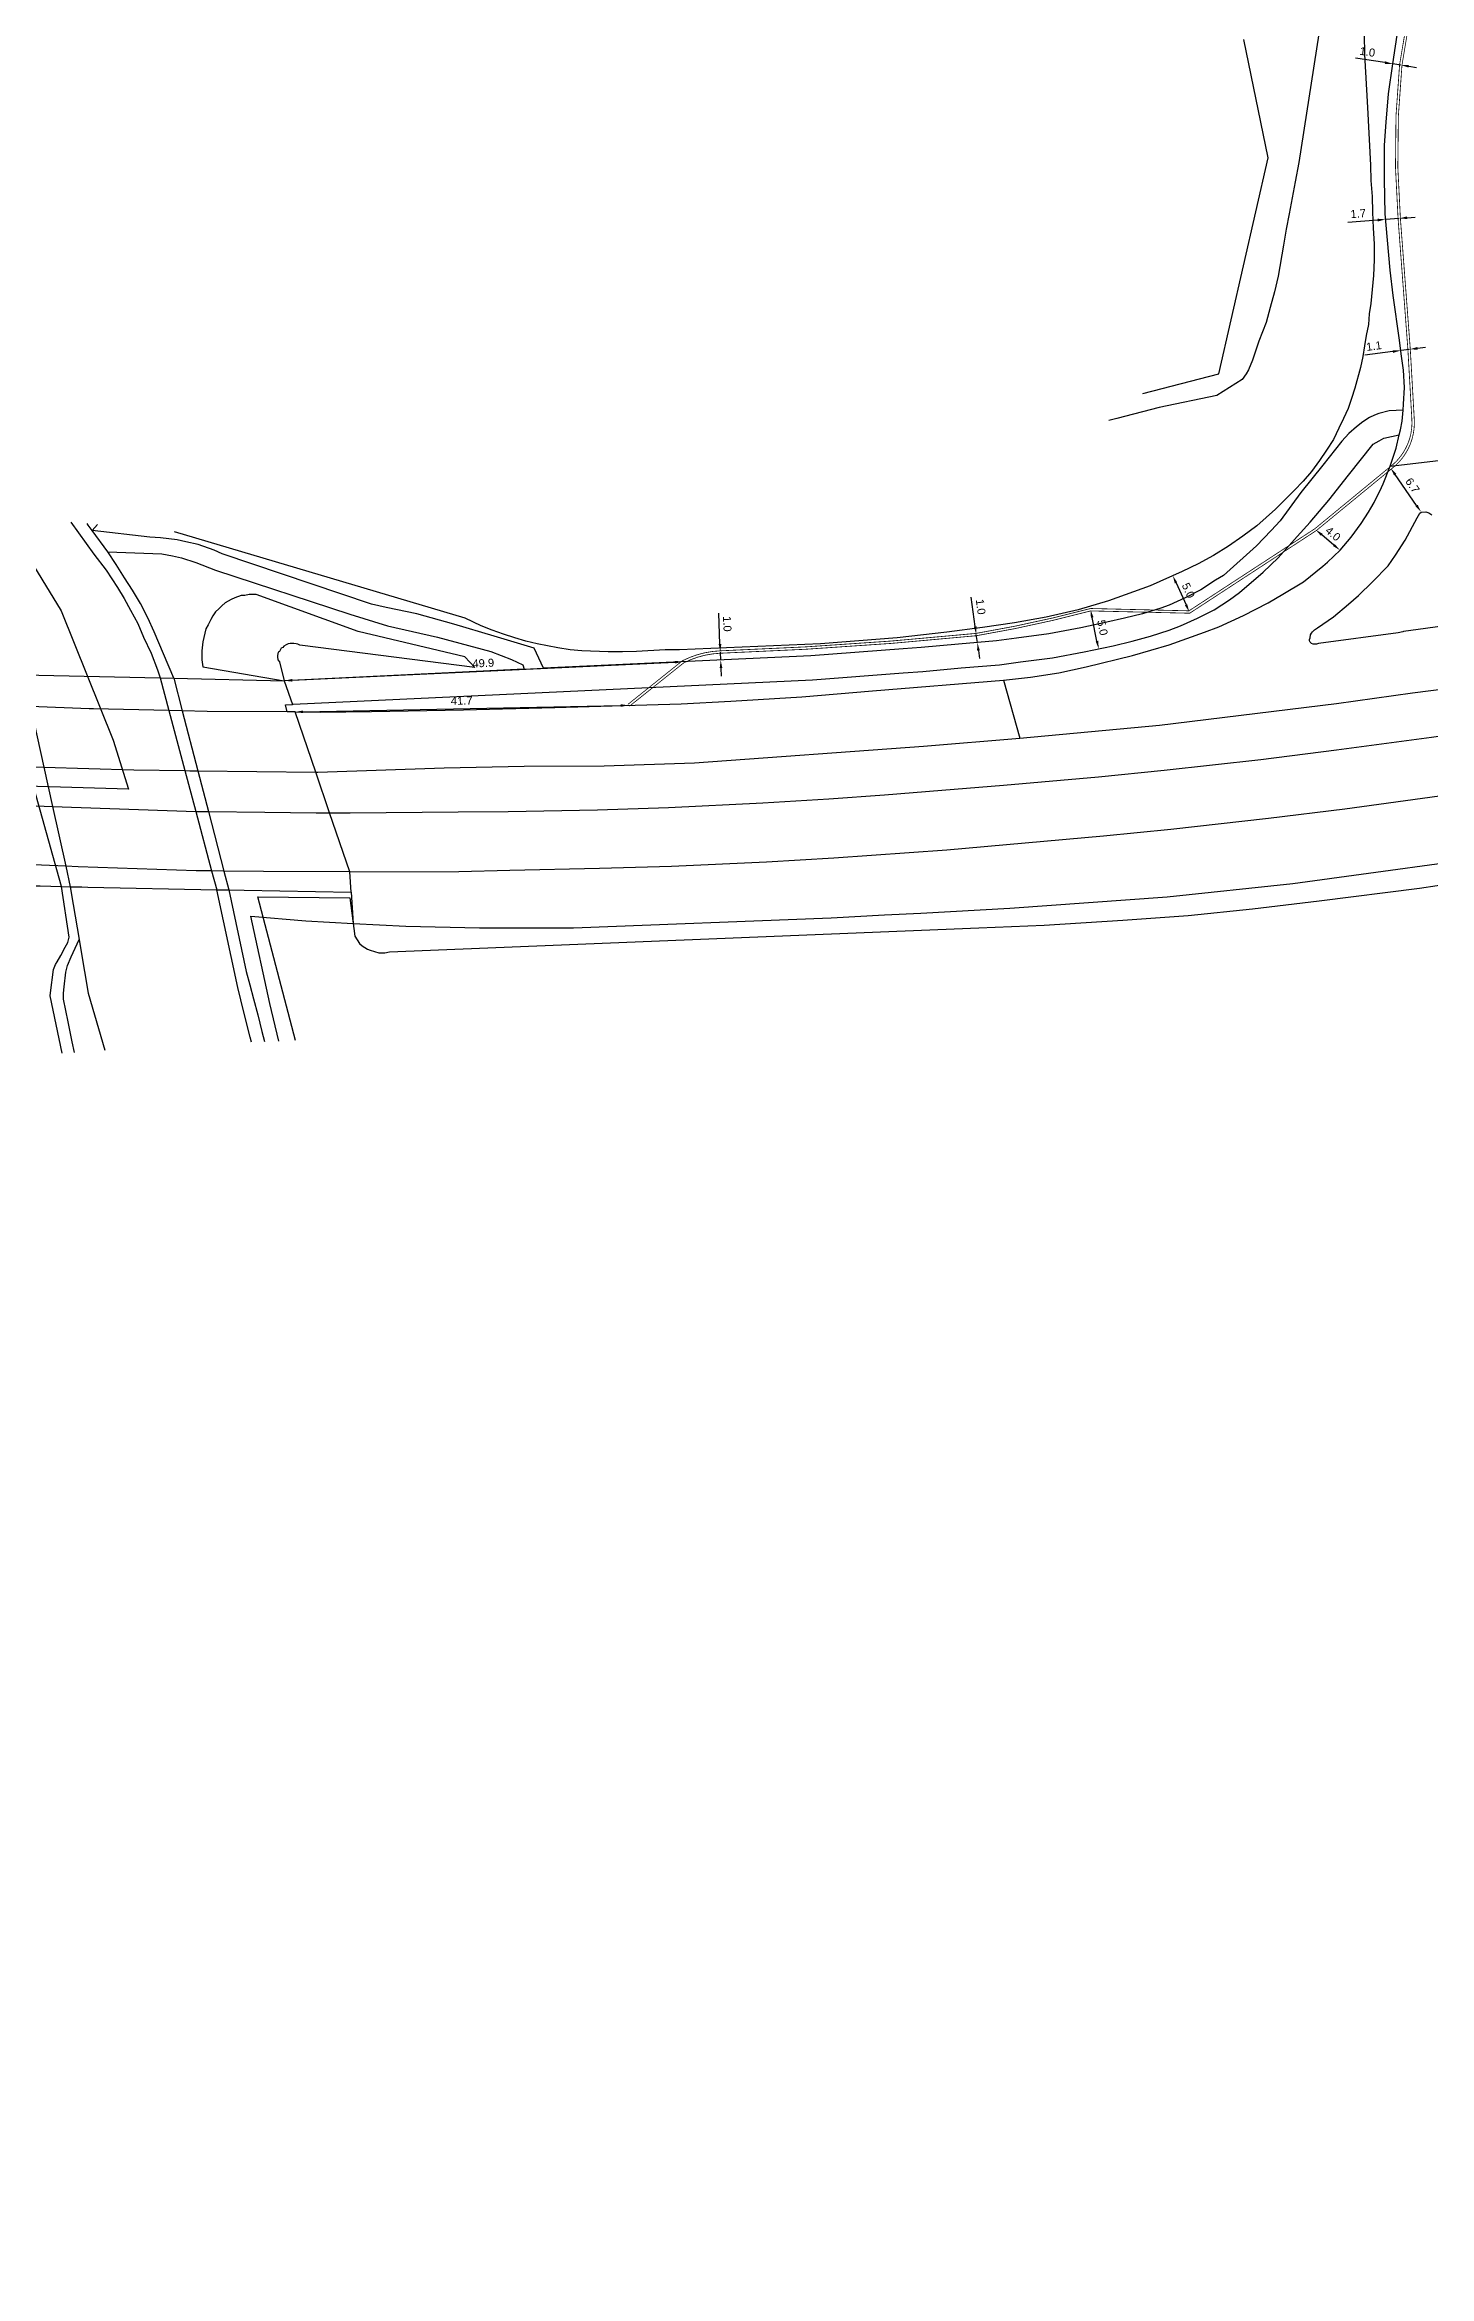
# Model space of a CAD drawing. Header units: millimetres. Extents: x 111502 to 977541, y 8702 to 1044108.
# Drawn here: x 487595 to 487768.1, y 236940.2 to 237219.1 of the extents above; entities that cross this region are included whole.
import ezdxf

# ---------------------------------------------------------------- set-up
doc = ezdxf.new("R2010")
doc.units = ezdxf.units.MM
doc.header["$LTSCALE"] = 0.25
doc.linetypes.add('DASHED2', pattern=[9.525, 6.35, -3.175])
for name, color, linetype in [('E HVSS As Laid Dimensions', 30, 'Continuous'), ('E HVSS As Laid HV', 10, 'Continuous'), ('X HVSS Site Background', 8, 'Continuous')]:
    doc.layers.add(name, color=color, linetype=linetype)
doc.styles.add('Arial', font='arial.ttf')
doc.dimstyles.new('HVSS AsLaid', dxfattribs={"dimtxt": 1, "dimasz": 1, "dimexe": 0, "dimexo": 0, "dimgap": 0.5, "dimtad": 1, "dimdec": 1, "dimzin": 1, "dimdsep": 46, "dimtxsty": 'Arial', "dimcen": 0.09, "dimadec": 0, "dimazin": 0, "dimtfac": 1, "dimtdec": 1, "dimtmove": 0, "dimatfit": 3, "dimfxl": 1, "dimtolj": 1, "dimtzin": 0, "dimarcsym": 0})

# ---------------------------------------------------------------- blocks, each defined once
blk = doc.blocks.new('OS MAP 060722')
at = {"layer": 'X HVSS Site Background'}
for points in [[(-1050.63, -1905.91), (-1050.58, -1908.41), (-1050.18, -1915.01), (-1049.83, -1922.21), (-1049.78, -1924.16), (-1049.63, -1926.16), (-1049.58, -1928.11), (-1049.48, -1930.11), (-1049.38, -1932.06), (-1049.38, -1934.06), (-1049.43, -1936.01), (-1049.78, -1939.51), (-1049.98, -1940.81), (-1050.08, -1942.16), (-1050.38, -1943.51), (-1050.58, -1944.81), (-1050.78, -1946.16), (-1051.08, -1947.51), (-1051.78, -1950.11), (-1052.18, -1951.41), (-1052.63, -1952.66), (-1053.18, -1953.91), (-1053.78, -1955.11), (-1054.43, -1956.51), (-1055.33, -1957.86), (-1056.18, -1959.16), (-1057.18, -1960.51), (-1058.23, -1961.71), (-1059.38, -1962.91), (-1061.68, -1965.21), (-1064.03, -1967.31), (-1065.78, -1968.61), (-1067.58, -1969.86), (-1069.43, -1971.01), (-1071.38, -1972.06), (-1073.38, -1973.01), (-1077.38, -1974.81), (-1079.43, -1975.56), (-1082.58, -1976.66), (-1086.38, -1977.81), (-1090.38, -1978.71), (-1094.33, -1979.41), (-1098.33, -1980.01), (-1102.78, -1980.61), (-1108.98, -1981.31), (-1118.58, -1982.06), (-1136.18, -1982.81), (-1137.98, -1982.81), (-1141.58, -1983.01), (-1143.33, -1983.06), (-1145.08, -1983.06), (-1148.38, -1982.91), (-1149.83, -1982.81), (-1151.38, -1982.56), (-1153.98, -1982.06), (-1155.38, -1981.71), (-1156.78, -1981.31), (-1158.18, -1980.86), (-1159.58, -1980.36), (-1160.98, -1979.81), (-1162.98, -1978.86), (-1199.28, -1968.07)], [(-1052.83, -1883.51), (-1058.78, -1921.91), (-1059.23, -1924.31), (-1059.63, -1926.31), (-1059.98, -1928.31), (-1060.38, -1930.21), (-1060.68, -1932.21), (-1061.38, -1936.11), (-1061.83, -1938.06), (-1062.38, -1940.01), (-1062.88, -1941.91), (-1063.78, -1944.21), (-1064.58, -1946.61), (-1065.08, -1947.81), (-1065.38, -1948.31), (-1065.88, -1949.01), (-1069.03, -1951.01), (-1076.23, -1952.51), (-1081.53, -1953.91), (-1082.54, -1954.16)], [(-1045.75, -1952.83), (-1045.68, -1952.11), (-1045.58, -1950.01), (-1045.68, -1947.86), (-1045.98, -1945.81), (-1046.18, -1944.11), (-1046.98, -1938.51), (-1047.38, -1935.36), (-1047.88, -1929.71), (-1047.98, -1928.31), (-1048.08, -1924.01), (-1048.08, -1919.71), (-1047.88, -1916.86), (-1047.58, -1913.31), (-1047.03, -1909.56), (-1046.38, -1905.16), (-1045.78, -1903.51), (-1045.18, -1900.81), (-1044.68, -1898.01), (-1044.38, -1895.21), (-1044.03, -1890.66)], [(-1078.27, -1950.78), (-1068.78, -1948.31), (-1062.63, -1921.31), (-1065.65, -1906.5)], [(-1045.75, -1952.83), (-1047.51, -1952.95), (-1048.77, -1953.28), (-1049.31, -1953.46), (-1049.95, -1953.77), (-1050.79, -1954.3), (-1051.58, -1954.93), (-1052.53, -1955.78), (-1053.4, -1956.71), (-1054.21, -1957.71), (-1055, -1958.72), (-1055.8, -1959.73), (-1058.53, -1963.16), (-1061.13, -1966.68), (-1062.23, -1967.91), (-1064.08, -1969.81), (-1068.18, -1973.51), (-1069.18, -1974.11), (-1071.03, -1975.31), (-1072.98, -1976.31), (-1074.98, -1977.21), (-1076.03, -1977.61), (-1078.33, -1978.31), (-1080.58, -1978.86), (-1082.78, -1979.36), (-1086.03, -1980.06), (-1090.03, -1980.81), (-1094.08, -1981.36), (-1096.58, -1981.66), (-1101.33, -1982.11), (-1105.98, -1982.51), (-1108.23, -1982.66), (-1119.78, -1983.56), (-1153.18, -1985.11)], [(-1046.23, -1955.92), (-1046.08, -1955.31), (-1045.88, -1954.21), (-1045.75, -1952.83)], [(-1184.56, -1989.62), (-1184.49, -1989.61), (-1119.58, -1986.56), (-1108.23, -1985.66), (-1105.78, -1985.51), (-1100.98, -1985.06), (-1096.18, -1984.66), (-1093.58, -1984.31), (-1089.58, -1983.81), (-1085.63, -1983.06), (-1081.98, -1982.31), (-1079.63, -1981.71), (-1077.33, -1981.11), (-1074.98, -1980.36), (-1073.58, -1979.81), (-1071.43, -1978.86), (-1069.38, -1977.81), (-1067.43, -1976.56), (-1066.18, -1975.66), (-1063.23, -1973.11), (-1061.38, -1971.31), (-1060.33, -1970.16), (-1058.97, -1968.65), (-1057.38, -1966.85), (-1055.04, -1964.08), (-1052.58, -1960.96), (-1049.48, -1957.11), (-1048.74, -1956.68), (-1048.14, -1956.35), (-1046.23, -1955.92)], [(-1047.38, -1959.86), (-1046.63, -1957.61), (-1046.23, -1955.92)], [(-1095.68, -1986.61), (-1092.33, -1986.21), (-1088.78, -1985.66), (-1085.38, -1984.91), (-1079.58, -1983.51), (-1074.98, -1982.16), (-1070.58, -1980.61), (-1068.78, -1979.91), (-1065.68, -1978.51), (-1062.63, -1976.91), (-1060.78, -1975.86), (-1058.18, -1974.31), (-1055.78, -1972.36), (-1055.18, -1971.86), (-1053.63, -1970.36), (-1052.23, -1968.71), (-1050.98, -1967.01), (-1050.08, -1965.61), (-1049.78, -1965.11), (-1049.38, -1964.41), (-1048.43, -1962.51), (-1048.23, -1962.06), (-1047.38, -1959.86)], [(-1047.38, -1959.86), (-1037.78, -1958.71)], [(-1220.73, -1966.04), (-1213.45, -1977.93), (-1206.98, -1994.09), (-1205.04, -2000.24), (-1226.38, -1999.59), (-1252.24, -1998.3), (-1288.12, -1996.68), (-1313.98, -1995.71), (-1350.19, -1995.39), (-1380.9, -1997), (-1407.09, -1998.3), (-1436.18, -2001.21), (-1458.49, -2003.47), (-1480.79, -2007.35), (-1500.84, -2010.91), (-1516.36, -2018.02), (-1540.18, -2033.66)], [(-1047.63, -1972.31), (-1046.7, -1970.96), (-1045.48, -1969.08), (-1043.98, -1966.3), (-1043.65, -1965.73), (-1043.5, -1965.59), (-1042.92, -1965.55), (-1042.52, -1965.68), (-1042.17, -1965.93)], [(-1034.11, -1978.93), (-1045.68, -1980.53), (-1045.78, -1980.56), (-1046.38, -1980.66), (-1056.33, -1982.01), (-1056.58, -1982.11), (-1056.98, -1982.11), (-1057.18, -1982.01), (-1057.38, -1981.86), (-1057.43, -1981.66), (-1057.43, -1981.51), (-1057.38, -1981.31), (-1057.33, -1980.91), (-1057.18, -1980.71), (-1057.08, -1980.56), (-1056.83, -1980.31), (-1056.43, -1980.06), (-1054.43, -1978.66), (-1052.58, -1977.11), (-1051.33, -1976.01), (-1049.58, -1974.31), (-1047.63, -1972.31)], [(-1212.25, -1966.84), (-1209.38, -1970.86), (-1207.83, -1972.86), (-1206.43, -1975.01), (-1205.58, -1976.41), (-1204.78, -1977.86), (-1203.88, -1979.51), (-1203.18, -1981.21), (-1202.23, -1983.21), (-1201.43, -1985.31), (-1201.08, -1986.31)], [(-1209.58, -1967.91), (-1210.08, -1967.21), (-1210.23, -1967.03)], [(-1208.92, -1967.16), (-1209.58, -1967.91)], [(-1153.18, -1985.11), (-1154.33, -1982.61), (-1159.33, -1981.11), (-1164.38, -1979.61), (-1169.03, -1978.31), (-1172.83, -1977.51), (-1174.68, -1977.11), (-1193.33, -1970.81), (-1194.33, -1970.36), (-1196.33, -1969.66), (-1197.88, -1969.31), (-1198.98, -1969.06), (-1201.03, -1968.81), (-1202.38, -1968.71), (-1209.58, -1967.91)], [(-1207.63, -1970.56), (-1209.58, -1967.91)], [(-1199.38, -1986.36), (-1200.68, -1983.31), (-1201.83, -1980.56), (-1202.63, -1978.81), (-1203.53, -1977.01), (-1204.53, -1975.36), (-1205.53, -1973.81), (-1206.58, -1972.16), (-1207.63, -1970.56)], [(-1207.63, -1970.56), (-1200.88, -1970.81), (-1199.53, -1971.06), (-1198.43, -1971.31), (-1196.63, -1971.91), (-1194.18, -1972.86), (-1177.38, -1978.36), (-1172.68, -1979.81), (-1166.43, -1981.21), (-1159.78, -1983.01), (-1157.18, -1984.01), (-1155.78, -1984.66), (-1155.58, -1985.21)], [(-1161.78, -1985.01), (-1163.03, -1983.66), (-1176.33, -1980.51), (-1189.08, -1975.91), (-1189.98, -1975.91), (-1190.53, -1976.01), (-1190.98, -1976.01), (-1191.78, -1976.31), (-1192.23, -1976.51), (-1192.98, -1976.91), (-1193.38, -1977.31), (-1193.78, -1977.66), (-1194.18, -1978.06), (-1194.53, -1978.56), (-1194.78, -1979.01), (-1195.08, -1979.66), (-1195.38, -1980.16), (-1195.78, -1981.81), (-1195.88, -1982.91), (-1195.88, -1984.06), (-1195.78, -1984.91), (-1185.58, -1986.66)], [(-1161.78, -1985.01), (-1183.63, -1982.21), (-1183.88, -1982.11), (-1184.08, -1982.06), (-1184.38, -1982.01), (-1184.83, -1982.01), (-1185.08, -1982.06), (-1185.33, -1982.16), (-1185.63, -1982.36), (-1185.78, -1982.51), (-1185.98, -1982.61), (-1186.18, -1983.01), (-1186.33, -1983.11), (-1186.43, -1983.51), (-1186.43, -1983.66), (-1186.38, -1984.06), (-1186.18, -1984.31), (-1185.58, -1986.66)], [(-1179.92, -2003.16), (-1177.33, -2003.16), (-1163.83, -2003.06), (-1157.58, -2003.01), (-1146.43, -2002.81), (-1137.58, -2002.51), (-1125.78, -2001.91), (-1117.53, -2001.41), (-1110.58, -2000.91), (-1103.38, -2000.36), (-1095.68, -1999.71), (-1083.83, -1998.66), (-1075.63, -1997.86), (-1063.53, -1996.51), (-1054.08, -1995.31), (-1042.18, -1993.71), (-1033.68, -1992.51), (-1021.38, -1990.51), (-1013.58, -1989.16), (-1002.28, -1987.16), (-997.08, -1986.16), (-980.63, -1982.81), (-980.39, -1982.76)], [(-1213.44, -2012.38), (-1220.83, -1985.86)], [(-1218.18, -1985.91), (-1217.3, -1989.9), (-1215.63, -1997.46), (-1214.55, -2002.37), (-1212.9, -2009.85), (-1212.33, -2012.41)], [(-1218.18, -1985.91), (-1201.08, -1986.31)], [(-1155.58, -1985.21), (-1185.58, -1986.66)], [(-1155.58, -1985.21), (-1153.18, -1985.11)], [(-1093.63, -1993.86), (-1076.18, -1992.21), (-1054.08, -1989.51), (-1044.58, -1988.16), (-1033.78, -1986.81), (-1022.98, -1985.16), (-1019.87, -1984.64)], [(-1201.08, -1986.31), (-1199.99, -1990.39), (-1198, -1997.9), (-1196.64, -2003), (-1194.66, -2010.43), (-1194.03, -2012.81)], [(-1201.08, -1986.31), (-1199.38, -1986.36)], [(-1199.38, -1986.36), (-1185.58, -1986.66)], [(-1199.38, -1986.36), (-1198.33, -1990.43), (-1196.39, -1997.92), (-1195.06, -2003.03), (-1193.14, -2010.45), (-1192.53, -2012.81)], [(-1185.58, -1986.66), (-1184.56, -1989.62)], [(-1184.23, -1990.57), (-1181.08, -1990.61), (-1174.68, -1990.51), (-1163.18, -1990.31), (-1151.78, -1990.01), (-1135.98, -1989.56), (-1129.78, -1989.21), (-1120.88, -1988.66), (-1112.08, -1987.91), (-1095.68, -1986.61)], [(-1095.68, -1986.61), (-1093.63, -1993.86)], [(-1185.23, -1990.56), (-1195.23, -1990.51), (-1198.33, -1990.43), (-1199.99, -1990.39), (-1209.43, -1990.16), (-1209.98, -1990.16), (-1217.3, -1989.9), (-1230.88, -1989.41), (-1235.12, -1989.22)], [(-1185.23, -1990.56), (-1185.43, -1989.66), (-1184.56, -1989.62)], [(-1184.23, -1990.57), (-1185.23, -1990.56)], [(-1181.65, -1998.1), (-1184.23, -1990.57)], [(-1177.38, -2010.56), (-1163.78, -2010.51), (-1157.38, -2010.36), (-1146.18, -2010.11), (-1137.18, -2009.86), (-1125.33, -2009.31), (-1116.88, -2008.81), (-1102.78, -2007.81), (-1083.18, -2006.06), (-1074.78, -2005.21), (-1062.58, -2003.86), (-1053.03, -2002.66), (-1041.18, -2001.06), (-1032.48, -1999.81), (-1020.08, -1997.81), (-1012.23, -1996.51), (-1000.88, -1994.41), (-995.58, -1993.41), (-981.98, -1990.61), (-977.01, -1989.54)], [(-1181.65, -1998.1), (-1181.38, -1998.11), (-1165.58, -1997.56), (-1155.58, -1997.36), (-1145.58, -1997.31), (-1134.33, -1996.91), (-1105.68, -1994.86), (-1093.63, -1993.86)], [(-1177.38, -2013.81), (-1176.78, -2018.61), (-1176.18, -2019.51), (-1175.83, -2019.81), (-1175.53, -2020.01), (-1175.18, -2020.21), (-1174.83, -2020.36), (-1173.78, -2020.66), (-1173.03, -2020.66), (-1172.43, -2020.56), (-1098.78, -2017.56), (-1090.63, -2017.21), (-1080.78, -2016.61), (-1072.63, -2016.01), (-1064.58, -2015.16), (-1056.23, -2014.16), (-1043.68, -2012.61), (-1037.08, -2011.61)], [(-1176.95, -2016.99), (-1170.38, -2017.36), (-1161.18, -2017.56), (-1149.43, -2017.56), (-1117.23, -2016.31), (-1110.58, -2015.91), (-1106.03, -2015.71), (-1094.88, -2015.11), (-1075.23, -2013.66), (-1059.53, -2012.01), (-1030.23, -2008.01), (-994.78, -2002.06), (-978.83, -1999.21), (-978.08, -1998.31), (-977.38, -1997.31), (-976.58, -1996.11), (-975.38, -1994.01), (-974.43, -1992.01)], [(-1232.37, -1997), (-1232.18, -1997.01), (-1220.38, -1997.31), (-1215.63, -1997.46), (-1204.38, -1997.81), (-1198, -1997.9), (-1197.38, -1997.91), (-1196.39, -1997.92), (-1181.65, -1998.1)], [(-1179.92, -2003.16), (-1181.65, -1998.1)], [(-1230.71, -2001.69), (-1227.63, -2001.86), (-1225.83, -2001.91), (-1214.55, -2002.37), (-1210.98, -2002.51), (-1196.64, -2003), (-1196.38, -2003.01), (-1195.06, -2003.03), (-1188.03, -2003.11), (-1181.58, -2003.16), (-1179.92, -2003.16)], [(-1177.38, -2010.56), (-1179.92, -2003.16)], [(-1177.38, -2010.56), (-1188.18, -2010.51), (-1193.14, -2010.45), (-1194.66, -2010.43), (-1196.58, -2010.41), (-1211.33, -2009.91), (-1212.9, -2009.85), (-1226.18, -2009.31), (-1228.03, -2009.31)], [(-1177.23, -2013.11), (-1177.38, -2010.56)], [(-1228.18, -2012.06), (-1217.38, -2012.31), (-1216.08, -2012.31), (-1213.44, -2012.38)], [(-1213.32, -2033.23), (-1214.83, -2026.04), (-1214.78, -2025.68), (-1214.41, -2022.75), (-1214.18, -2022.12), (-1213.96, -2021.79), (-1213.52, -2021.01), (-1212.96, -2019.96), (-1212.63, -2019.37), (-1212.47, -2018.72), (-1213.44, -2012.38)], [(-1213.44, -2012.38), (-1212.33, -2012.41)], [(-1212.33, -2012.41), (-1212.02, -2012.41), (-1210.87, -2012.44), (-1210.14, -2012.46), (-1194.03, -2012.81)], [(-1212.33, -2012.41), (-1211.95, -2014.65), (-1211.21, -2019)], [(-1189.66, -2031.84), (-1189.83, -2031.21), (-1190.63, -2028.11), (-1191.38, -2025.01), (-1194.03, -2012.81)], [(-1194.03, -2012.81), (-1192.53, -2012.81)], [(-1192.53, -2012.81), (-1190.58, -2012.86), (-1177.23, -2013.11)], [(-1192.53, -2012.81), (-1190.33, -2023.01), (-1189.88, -2024.66), (-1189.43, -2026.41), (-1188.88, -2028.41), (-1188.38, -2030.51), (-1188.04, -2031.78)], [(-1184.17, -2031.63), (-1188.88, -2013.66), (-1177.38, -2013.81)], [(-1177.23, -2013.11), (-1176.95, -2016.99)], [(-1186.24, -2031.71), (-1187.38, -2027.01), (-1189.78, -2016.11), (-1182.88, -2016.66), (-1176.95, -2016.99)], [(-1211.78, -2033.12), (-1212.08, -2031.81), (-1212.58, -2029.31), (-1213.17, -2026.46), (-1213.18, -2025.71), (-1213.09, -2024.94), (-1212.88, -2023.08), (-1212.67, -2022.26), (-1212.22, -2021.17), (-1211.21, -2019)], [(-1211.21, -2019), (-1210.99, -2020.31), (-1210.08, -2025.71), (-1208, -2032.85)]]:
    blk.add_lwpolyline(points, dxfattribs=at)
blk = doc.blocks.new('*D1821')
at = {"layer": 'Defpoints', "color": 0, "transparency": 16777216}
for p in [(487725.77, 237148.52), (487725.77, 237148.52), (487726.78, 237143.62)]:
    blk.add_point(p, dxfattribs=at)
at = {"layer": 'E HVSS As Laid Dimensions', "color": 0, "lineweight": -2, "transparency": 16777216}
blk.add_line((487726.57, 237144.6), (487725.97, 237147.54), dxfattribs=at)
at = {"layer": 'E HVSS As Laid Dimensions', "color": 0, "transparency": 16777216}
for points in [[(487726.13, 237147.58), (487725.81, 237147.51), (487725.77, 237148.52)], [(487726.74, 237144.64), (487726.41, 237144.57), (487726.78, 237143.62)]]:
    blk.add_solid(points, dxfattribs=at)
at = {"layer": 'E HVSS As Laid Dimensions', "color": 0, "transparency": 16777216, "insert": (487727.26, 237146.28), "char_height": 1, "attachment_point": 5, "rotation": 281.6115, "style": 'Arial'}
blk.add_mtext('\\A1;5.0', dxfattribs=at)
blk = doc.blocks.new('*D1822')
at = {"layer": 'Defpoints', "color": 0, "transparency": 16777216}
for p in [(487736.04, 237152.78), (487738.11, 237148.23), (487738.11, 237148.23)]:
    blk.add_point(p, dxfattribs=at)
at = {"layer": 'E HVSS As Laid Dimensions', "color": 0, "lineweight": -2, "transparency": 16777216}
blk.add_line((487736.45, 237151.87), (487737.7, 237149.14), dxfattribs=at)
at = {"layer": 'E HVSS As Laid Dimensions', "color": 0, "transparency": 16777216}
for points in [[(487736.6, 237151.94), (487736.3, 237151.8), (487736.04, 237152.78)], [(487737.85, 237149.21), (487737.55, 237149.07), (487738.11, 237148.23)]]:
    blk.add_solid(points, dxfattribs=at)
at = {"layer": 'E HVSS As Laid Dimensions', "color": 0, "transparency": 16777216, "insert": (487737.99, 237150.92), "char_height": 1, "attachment_point": 5, "rotation": 294.5464, "style": 'Arial'}
blk.add_mtext('\\A1;5.0', dxfattribs=at)
blk = doc.blocks.new('*D1823')
at = {"layer": 'Defpoints', "color": 0, "transparency": 16777216}
for p in [(487753.89, 237158.53), (487753.89, 237158.53), (487756.95, 237155.95)]:
    blk.add_point(p, dxfattribs=at)
at = {"layer": 'E HVSS As Laid Dimensions', "color": 0, "lineweight": -2, "transparency": 16777216}
blk.add_line((487756.19, 237156.6), (487754.66, 237157.89), dxfattribs=at)
at = {"layer": 'E HVSS As Laid Dimensions', "color": 0, "transparency": 16777216}
for points in [[(487754.77, 237158.01), (487754.55, 237157.76), (487753.89, 237158.53)], [(487756.29, 237156.72), (487756.08, 237156.47), (487756.95, 237155.95)]]:
    blk.add_solid(points, dxfattribs=at)
at = {"layer": 'E HVSS As Laid Dimensions', "color": 0, "transparency": 16777216, "insert": (487756.07, 237158.01), "char_height": 1, "attachment_point": 5, "rotation": 319.81, "style": 'Arial'}
blk.add_mtext('\\A1;4.0', dxfattribs=at)
blk = doc.blocks.new('*D1824')
at = {"layer": 'Defpoints', "color": 0, "transparency": 16777216}
for p in [(487763.27, 237166.23), (487763.27, 237166.23), (487767.08, 237160.72)]:
    blk.add_point(p, dxfattribs=at)
at = {"layer": 'E HVSS As Laid Dimensions', "color": 0, "lineweight": -2, "transparency": 16777216}
blk.add_line((487766.51, 237161.54), (487763.84, 237165.41), dxfattribs=at)
at = {"layer": 'E HVSS As Laid Dimensions', "color": 0, "transparency": 16777216}
for points in [[(487763.97, 237165.5), (487763.7, 237165.31), (487763.27, 237166.23)], [(487766.65, 237161.64), (487766.37, 237161.45), (487767.08, 237160.72)]]:
    blk.add_solid(points, dxfattribs=at)
at = {"layer": 'E HVSS As Laid Dimensions', "color": 0, "transparency": 16777216, "insert": (487766, 237164.05), "char_height": 1, "attachment_point": 5, "rotation": 304.6877, "style": 'Arial'}
blk.add_mtext('\\A1;6.7', dxfattribs=at)
blk = doc.blocks.new('*D1825')
at = {"layer": 'Defpoints', "color": 0, "transparency": 16777216}
for p in [(487764.55, 237180.92), (487765.64, 237181.06), (487765.64, 237181.06)]:
    blk.add_point(p, dxfattribs=at)
at = {"layer": 'E HVSS As Laid Dimensions', "color": 0, "lineweight": -2, "transparency": 16777216}
for p, q in [((487763.56, 237180.79), (487760.06, 237180.33)), ((487765.64, 237181.06), (487764.55, 237180.92)), ((487766.63, 237181.19), (487767.62, 237181.32))]:
    blk.add_line(p, q, dxfattribs=at)
at = {"layer": 'E HVSS As Laid Dimensions', "color": 0, "transparency": 16777216}
for points in [[(487763.54, 237180.95), (487763.58, 237180.62), (487764.55, 237180.92)], [(487766.61, 237181.36), (487766.65, 237181.03), (487765.64, 237181.06)]]:
    blk.add_solid(points, dxfattribs=at)
at = {"layer": 'E HVSS As Laid Dimensions', "color": 0, "transparency": 16777216, "insert": (487761.18, 237181.48), "char_height": 1, "attachment_point": 5, "rotation": 7.4959, "style": 'Arial'}
blk.add_mtext('\\A1;1.1', dxfattribs=at)
blk = doc.blocks.new('*D1826')
at = {"layer": 'Defpoints', "color": 0, "transparency": 16777216}
for p in [(487762.65, 237197.3), (487764.34, 237197.43), (487764.34, 237197.43)]:
    blk.add_point(p, dxfattribs=at)
at = {"layer": 'E HVSS As Laid Dimensions', "color": 0, "lineweight": -2, "transparency": 16777216}
for p, q in [((487761.65, 237197.22), (487757.94, 237196.93)), ((487764.34, 237197.43), (487762.65, 237197.3)), ((487765.34, 237197.51), (487766.34, 237197.59))]:
    blk.add_line(p, q, dxfattribs=at)
at = {"layer": 'E HVSS As Laid Dimensions', "color": 0, "transparency": 16777216}
for points in [[(487761.64, 237197.39), (487761.67, 237197.05), (487762.65, 237197.3)], [(487765.33, 237197.68), (487765.35, 237197.35), (487764.34, 237197.43)]]:
    blk.add_solid(points, dxfattribs=at)
at = {"layer": 'E HVSS As Laid Dimensions', "color": 0, "transparency": 16777216, "insert": (487759.22, 237198.03), "char_height": 1, "attachment_point": 5, "rotation": 4.5466, "style": 'Arial'}
blk.add_mtext('\\A1;1.7', dxfattribs=at)
blk = doc.blocks.new('*D1827')
at = {"layer": 'Defpoints', "color": 0, "transparency": 16777216}
for p in [(487763.55, 237216.75), (487764.54, 237216.6), (487764.54, 237216.6)]:
    blk.add_point(p, dxfattribs=at)
at = {"layer": 'E HVSS As Laid Dimensions', "color": 0, "lineweight": -2, "transparency": 16777216}
for p, q in [((487762.56, 237216.9), (487758.88, 237217.44)), ((487764.54, 237216.6), (487763.55, 237216.75)), ((487765.53, 237216.46), (487766.52, 237216.31))]:
    blk.add_line(p, q, dxfattribs=at)
at = {"layer": 'E HVSS As Laid Dimensions', "color": 0, "transparency": 16777216}
for points in [[(487762.58, 237217.06), (487762.54, 237216.73), (487763.55, 237216.75)], [(487765.55, 237216.62), (487765.5, 237216.29), (487764.54, 237216.6)]]:
    blk.add_solid(points, dxfattribs=at)
at = {"layer": 'E HVSS As Laid Dimensions', "color": 0, "transparency": 16777216, "insert": (487760.37, 237218.24), "char_height": 1, "attachment_point": 5, "rotation": 351.6561, "style": 'Arial'}
blk.add_mtext('\\A1;1.0', dxfattribs=at)
blk = doc.blocks.new('*D1926')
at = {"layer": 'Defpoints', "color": 0, "transparency": 16777216}
for p in [(487626.34, 237135.74), (487668.04, 237136.56), (487668.04, 237136.56)]:
    blk.add_point(p, dxfattribs=at)
at = {"layer": 'E HVSS As Laid Dimensions', "color": 0, "lineweight": -2, "transparency": 16777216}
blk.add_line((487627.34, 237135.76), (487667.04, 237136.54), dxfattribs=at)
at = {"layer": 'E HVSS As Laid Dimensions', "color": 0, "transparency": 16777216}
for points in [[(487627.34, 237135.92), (487627.35, 237135.59), (487626.34, 237135.74)], [(487667.03, 237136.71), (487667.04, 237136.38), (487668.04, 237136.56)]]:
    blk.add_solid(points, dxfattribs=at)
at = {"layer": 'E HVSS As Laid Dimensions', "color": 0, "transparency": 16777216, "insert": (487647.17, 237137.15), "char_height": 1, "attachment_point": 5, "rotation": 1.1336, "style": 'Arial'}
blk.add_mtext('\\A1;41.7', dxfattribs=at)
blk = doc.blocks.new('*D1927')
at = {"layer": 'Defpoints', "color": 0, "transparency": 16777216}
for p in [(487679.5, 237143.23), (487679.5, 237143.23), (487679.54, 237142.23)]:
    blk.add_point(p, dxfattribs=at)
at = {"layer": 'E HVSS As Laid Dimensions', "color": 0, "lineweight": -2, "transparency": 16777216}
for p, q in [((487679.45, 237144.23), (487679.29, 237148.07)), ((487679.54, 237142.23), (487679.5, 237143.23)), ((487679.58, 237141.23), (487679.62, 237140.23))]:
    blk.add_line(p, q, dxfattribs=at)
at = {"layer": 'E HVSS As Laid Dimensions', "color": 0, "transparency": 16777216}
for points in [[(487679.62, 237144.23), (487679.29, 237144.22), (487679.5, 237143.23)], [(487679.75, 237141.24), (487679.42, 237141.22), (487679.54, 237142.23)]]:
    blk.add_solid(points, dxfattribs=at)
at = {"layer": 'E HVSS As Laid Dimensions', "color": 0, "transparency": 16777216, "insert": (487680.36, 237146.75), "char_height": 1, "attachment_point": 5, "rotation": 272.4401, "style": 'Arial'}
blk.add_mtext('\\A1;1.0', dxfattribs=at)
blk = doc.blocks.new('*D1928')
at = {"layer": 'Defpoints', "color": 0, "transparency": 16777216}
for p in [(487674.84, 237142.01), (487674.84, 237142.01), (487625, 237139.65)]:
    blk.add_point(p, dxfattribs=at)
at = {"layer": 'E HVSS As Laid Dimensions', "color": 0, "lineweight": -2, "transparency": 16777216}
blk.add_line((487626, 237139.7), (487673.85, 237141.96), dxfattribs=at)
at = {"layer": 'E HVSS As Laid Dimensions', "color": 0, "transparency": 16777216}
for points in [[(487625.99, 237139.86), (487626.01, 237139.53), (487625, 237139.65)], [(487673.84, 237142.13), (487673.85, 237141.8), (487674.84, 237142.01)]]:
    blk.add_solid(points, dxfattribs=at)
at = {"layer": 'E HVSS As Laid Dimensions', "color": 0, "transparency": 16777216, "insert": (487649.87, 237141.84), "char_height": 1, "attachment_point": 5, "rotation": 2.7103, "style": 'Arial'}
blk.add_mtext('\\A1;49.9', dxfattribs=at)
blk = doc.blocks.new('*D1929')
at = {"layer": 'Defpoints', "color": 0, "transparency": 16777216}
for p in [(487711.49, 237145.42), (487711.49, 237145.42), (487711.62, 237144.42)]:
    blk.add_point(p, dxfattribs=at)
at = {"layer": 'E HVSS As Laid Dimensions', "color": 0, "lineweight": -2, "transparency": 16777216}
for p, q in [((487711.36, 237146.41), (487710.86, 237150.1)), ((487711.62, 237144.42), (487711.49, 237145.42)), ((487711.76, 237143.43), (487711.89, 237142.44))]:
    blk.add_line(p, q, dxfattribs=at)
at = {"layer": 'E HVSS As Laid Dimensions', "color": 0, "transparency": 16777216}
for points in [[(487711.52, 237146.43), (487711.19, 237146.38), (487711.49, 237145.42)], [(487711.92, 237143.46), (487711.59, 237143.41), (487711.62, 237144.42)]]:
    blk.add_solid(points, dxfattribs=at)
at = {"layer": 'E HVSS As Laid Dimensions', "color": 0, "transparency": 16777216, "insert": (487712.04, 237148.88), "char_height": 1, "attachment_point": 5, "rotation": 277.679, "style": 'Arial'}
blk.add_mtext('\\A1;1.0', dxfattribs=at)

msp = doc.modelspace()

# ---------------------------------------------------------------- linework, layer by layer
at = {"lineweight": 0}
msp.add_circle((488727.82, 239008.33), 11388.42, dxfattribs=at)
at = {"layer": 'E HVSS As Laid HV', "linetype": 'DASHED2', "lineweight": 0, "flags": 128}
for points in [[(487667.94, 237136.68, 0.1, 0.1, 0), (487674.76, 237142.14, 0.1, 0.1, -0.108532), (487679.49, 237143.38, 0.1, 0.1, 0.016324), (487711.47, 237145.56, 0.1, 0.1, 0.02314), (487725.77, 237148.67, 0.1, 0.1, 0), (487738.07, 237148.38, 0.1, 0.1, 0), (487753.81, 237158.65, 0.1, 0.1, 0), (487763.17, 237166.35, 0.1, 0.1, 0.255524), (487765.92, 237172.41, 0.1, 0.1, 0), (487765.43, 237181.04, 0.1, 0.1, 0), (487764.2, 237197.42, 0.1, 0.1, -0.045247), (487764.39, 237216.62, 0.1, 0.1, -0.057429), (487767.25, 237228.2, 0.1, 0.1, 0.070553), (487767.54, 237248.53, 0.1, 0.1, 0), (487761.37, 237276.81, 0.1, 0.1, -0.032393), (487758.61, 237308.96, 0.1, 0.1, 0), (487758.56, 237335, 0.1, 0.1, 0.043598), (487749.93, 237380.28, 0.1, 0.1, -0.004547), (487741.91, 237413.61, 0.1, 0.1, 0.042975), (487738.95, 237424.04, 0.1, 0.1, 0), (487728.87, 237442.72, 0.1, 0.1, 0), (487726.1, 237447.13, 0.1, 0.1, 0), (487718.38, 237458.41, 0.1, 0.1, 0), (487708.22, 237475.56, 0.1, 0.1, 0), (487701.87, 237485.94, 0.1, 0.1, 0), (487694.13, 237498.83, 0.1, 0.1, 0), (487683.56, 237514.65, 0.1, 0.1, 0), (487676.13, 237527.12, 0.1, 0.1, 0), (487666.02, 237541.26, 0.1, 0.1, -0.062386), (487654.98, 237559.97, 0.1, 0.1, -0.035738), (487649.72, 237583.19, 0.1, 0.1, -0.020845), (487644.09, 237616.6, 0.1, 0.1, 0.009679), (487640.67, 237636.36, 0.1, 0.1, 0.022051), (487632.13, 237668.89, 0.1, 0.1, 0), (487621.47, 237698.28, 0.1, 0.1, 0.018751), (487610.48, 237727.39, 0.1, 0.1, 0), (487609.77, 237729.43, 0.1, 0.1, 0), (487607.03, 237735.25, 0.1, 0.1, 0), (487598.87, 237760.79, 0.1, 0.1, 0), (487596.61, 237769.56, 0.1, 0.1, -0.094845), (487597.87, 237774.21, 0.1, 0.1, 0.08728), (487599.09, 237778.71, 0.1, 0.1, 0), (487598.94, 237800.27, 0.1, 0.1, 0), (487598.75, 237807.3, 0.1, 0.1, 0), (487599.39, 237814.62, 0.1, 0.1, 0.038366), (487600.42, 237836.52, 0.1, 0.1, -0.046697), (487601.57, 237860.78, 0.1, 0.1, -0.035658), (487608.61, 237884.66, 0.1, 0.1, 0), (487615.7, 237907.66, 0.1, 0.1, 0), (487617.98, 237916.12, 0.1, 0.1, 0), (487625.33, 237934.26, 0.1, 0.1, 0), (487632.27, 237951.17, 0.1, 0.1, 0), (487639.01, 237967.25, 0.1, 0.1, 0.024249), (487645.92, 237988.27, 0.1, 0.1, 0), (487653.77, 238020.9, 0.1, 0.1, 0), (487663.4, 238061.24, 0.1, 0.1, 0), (487668.13, 238088.37, 0.1, 0.1, 0.024941), (487668.96, 238115.17, 0.1, 0.1, 0.030951), (487665.68, 238142.84, 0.1, 0.1, 0), (487658.91, 238166.27, 0.1, 0.1, -0.309587), (487660.41, 238168.92, 0.1, 0.1, 0.226521), (487661.42, 238171.39, 0.1, 0.1, 0), (487661.24, 238174.58, 0.1, 0.1, 0.052885), (487660.93, 238176.48, 0.1, 0.1, 0), (487657.93, 238186, 0.1, 0.1, 0), (487654.61, 238195.24, 0.1, 0.1, -0.094128), (487654.62, 238198.19, 0.1, 0.1, 0.171763), (487654.65, 238200.97, 0.1, 0.1, 0), (487643.72, 238221.33, 0.1, 0.1, 0), (487636.89, 238235.25, 0.1, 0.1, 0), (487627.77, 238254.42, 0.1, 0.1, 0), (487627.54, 238254.88, 0.1, 0.1, -0.309302), (487628.2, 238258.87, 0.1, 0.1, -0.059041), (487641.05, 238266.28, 0.1, 0.1, 0), (487673.46, 238279.91, 0.1, 0.1, 0), (487691.71, 238287.28, 0.1, 0.1, -0.154715), (487696.09, 238287.15, 0.1, 0.1, 0.232314), (487702.78, 238286.66, 0.1, 0.1, 0), (487721.63, 238293.41, 0.1, 0.1, 0), (487769.85, 238309.12, 0.1, 0.1, 0), (487810.11, 238321.36, 0.1, 0.1, -0.091458), (487825.3, 238319, 0.1, 0.1, 0.062991), (487855.76, 238314.93, 0.1, 0.1, 0), (487872.04, 238314.32, 0.1, 0.1, 0.079734), (487882.65, 238315.47, 0, 0, 0)], [(487668.13, 237136.45, 0.1, 0.1, 0), (487674.93, 237141.88, 0.1, 0.1, -0.107828), (487679.5, 237143.08, 0.1, 0.1, 0.016329), (487711.51, 237145.27, 0.1, 0.1, 0.023849), (487725.77, 237148.37, 0.1, 0.1, 0), (487738.16, 237148.08, 0.1, 0.1, 0), (487753.98, 237158.41, 0.1, 0.1, 0), (487763.36, 237166.11, 0.1, 0.1, 0.255186), (487766.22, 237172.43, 0.1, 0.1, 0), (487765.73, 237181.06, 0.1, 0.1, 0), (487764.49, 237197.45, 0.1, 0.1, -0.045239), (487764.69, 237216.59, 0.1, 0.1, -0.057191), (487767.54, 237228.15, 0.1, 0.1, 0.070599), (487767.84, 237248.58, 0.1, 0.1, 0), (487761.67, 237276.87, 0.1, 0.1, -0.032381), (487758.91, 237308.97, 0.1, 0.1, 0), (487758.86, 237335.01, 0.1, 0.1, 0.043608), (487750.22, 237380.36, 0.1, 0.1, -0.004545), (487742.2, 237413.68, 0.1, 0.1, 0.043032), (487739.23, 237424.17, 0.1, 0.1, 0), (487729.12, 237442.87, 0.1, 0.1, 0), (487726.35, 237447.3, 0.1, 0.1, 0), (487718.63, 237458.57, 0.1, 0.1, 0), (487708.47, 237475.71, 0.1, 0.1, 0), (487702.12, 237486.1, 0.1, 0.1, 0), (487694.39, 237498.99, 0.1, 0.1, 0), (487683.81, 237514.81, 0.1, 0.1, 0), (487676.38, 237527.28, 0.1, 0.1, 0), (487666.26, 237541.44, 0.1, 0.1, -0.062337), (487655.26, 237560.07, 0.1, 0.1, -0.035725), (487650.02, 237583.24, 0.1, 0.1, -0.020852), (487644.38, 237616.64, 0.1, 0.1, 0.009683), (487640.97, 237636.42, 0.1, 0.1, 0.022057), (487632.42, 237668.99, 0.1, 0.1, 0), (487621.75, 237698.38, 0.1, 0.1, 0.018748), (487610.75, 237727.51, 0.1, 0.1, 0), (487610.04, 237729.56, 0.1, 0.1, 0), (487607.31, 237735.36, 0.1, 0.1, 0), (487599.16, 237760.88, 0.1, 0.1, 0), (487596.92, 237769.59, 0.1, 0.1, -0.093894), (487598.14, 237774.08, 0.1, 0.1, 0.08759), (487599.39, 237778.7, 0.1, 0.1, 0), (487599.24, 237800.27, 0.1, 0.1, 0), (487599.05, 237807.29, 0.1, 0.1, 0), (487599.69, 237814.59, 0.1, 0.1, 0.038361), (487600.72, 237836.53, 0.1, 0.1, -0.046687), (487601.86, 237860.73, 0.1, 0.1, -0.035639), (487608.9, 237884.56, 0.1, 0.1, 0), (487615.98, 237907.58, 0.1, 0.1, 0), (487618.27, 237916.03, 0.1, 0.1, 0), (487625.6, 237934.15, 0.1, 0.1, 0), (487632.55, 237951.06, 0.1, 0.1, 0), (487639.29, 237967.14, 0.1, 0.1, 0.02426), (487646.21, 237988.19, 0.1, 0.1, 0), (487654.06, 238020.83, 0.1, 0.1, 0), (487663.7, 238061.18, 0.1, 0.1, 0), (487668.42, 238088.33, 0.1, 0.1, 0.024959), (487669.26, 238115.18, 0.1, 0.1, 0.030974), (487665.97, 238142.91, 0.1, 0.1, 0), (487659.21, 238166.33, 0.1, 0.1, -0.306303), (487660.54, 238168.65, 0.1, 0.1, 0.236569), (487661.72, 238171.4, 0.1, 0.1, 0), (487661.54, 238174.6, 0.1, 0.1, 0.053044), (487661.22, 238176.57, 0.1, 0.1, 0), (487658.22, 238186.1, 0.1, 0.1, 0), (487654.9, 238195.32, 0.1, 0.1, -0.092572), (487654.91, 238198.11, 0.1, 0.1, 0.171796), (487654.92, 238201.09, 0.1, 0.1, 0), (487643.99, 238221.47, 0.1, 0.1, 0), (487637.17, 238235.38, 0.1, 0.1, 0), (487628.04, 238254.55, 0.1, 0.1, 0), (487627.8, 238255.01, 0.1, 0.1, -0.306741), (487628.4, 238258.65, 0.1, 0.1, -0.058935), (487641.17, 238266, 0.1, 0.1, 0), (487673.58, 238279.64, 0.1, 0.1, 0), (487691.81, 238286.99, 0.1, 0.1, -0.153088), (487695.97, 238286.87, 0.1, 0.1, 0.231128), (487702.89, 238286.38, 0.1, 0.1, 0), (487721.72, 238293.13, 0.1, 0.1, 0), (487769.94, 238308.84, 0.1, 0.1, 0), (487810.2, 238321.08, 0.1, 0.1, -0.090346), (487825.21, 238318.71, 0.1, 0.1, 0.063005), (487855.75, 238314.63, 0.1, 0.1, 0), (487872.03, 238314.02, 0.1, 0.1, 0.07972), (487882.72, 238315.18, 0, 0, 0)]]:
    msp.add_lwpolyline(points, format="xyseb", dxfattribs=at)

# ---------------------------------------------------------------- block references
at = {"layer": 'E HVSS As Laid HV', "linetype": 'DASHED2', "lineweight": 0}
msp.add_blockref('OS MAP 060722', (488810.58, 239126.31), dxfattribs=at)

# ---------------------------------------------------------------- dimensions: what is measured, and where the dimension line sits
at = {"layer": 'E HVSS As Laid Dimensions'}
for base, p1, p2, angle, picture, middle in [((487764.54, 237216.6), (487763.55, 237216.75), (487764.54, 237216.6), 351.6561, '*D1827', (487760.22, 237217.24)), ((487764.34, 237197.43), (487762.65, 237197.3), (487764.34, 237197.43), 4.5466, '*D1826', (487759.3, 237197.03)), ((487765.64, 237181.06), (487764.55, 237180.92), (487765.64, 237181.06), 7.4959, '*D1825', (487761.31, 237180.49)), ((487679.5, 237143.23), (487679.54, 237142.23), (487679.5, 237143.23), 92.4401, '*D1927', (487679.35, 237146.71))]:
    dim = msp.add_linear_dim(base=base, p1=p1, p2=p2, angle=angle, dimstyle='HVSS AsLaid', dxfattribs=at)
    dim.commit()
    dim.dimension.update_dxf_attribs({"geometry": picture, "text_midpoint": middle, "dimtype": 161})
for p1, p2, picture, middle in [((487767.08, 237160.72), (487763.27, 237166.23), '*D1824', (487766, 237164.05)), ((487756.95, 237155.95), (487753.89, 237158.53), '*D1823', (487756.07, 237158.01)), ((487736.04, 237152.78), (487738.11, 237148.23), '*D1822', (487737.99, 237150.92)), ((487711.62, 237144.42), (487711.49, 237145.42), '*D1929', (487712.04, 237148.88)), ((487726.78, 237143.62), (487725.77, 237148.52), '*D1821', (487727.26, 237146.28)), ((487625, 237139.65), (487674.84, 237142.01), '*D1928', (487649.87, 237141.84)), ((487626.34, 237135.74), (487668.04, 237136.56), '*D1926', (487647.17, 237137.15))]:
    dim = msp.add_aligned_dim(p1=p1, p2=p2, distance=0, dimstyle='HVSS AsLaid', dxfattribs=at)
    dim.commit()
    dim.dimension.update_dxf_attribs({"geometry": picture, "text_midpoint": middle})

doc.saveas('drawing.dxf')
